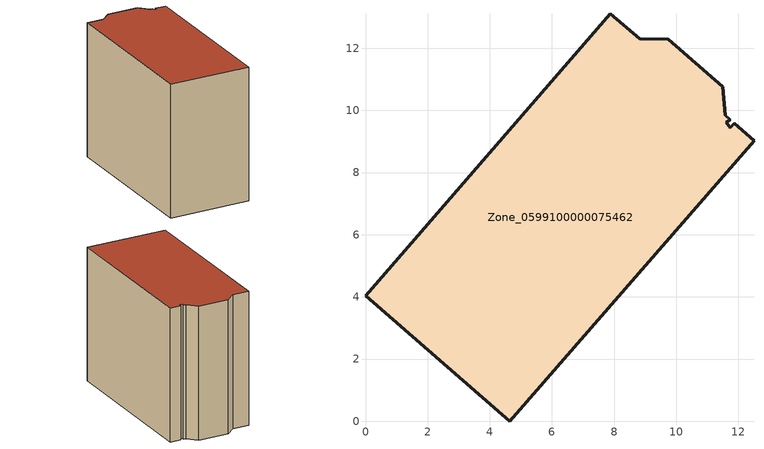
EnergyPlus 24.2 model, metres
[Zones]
Zone_0599100000075462
 floor ground (C_G): 11.73,9.7 11.61,9.63 11.74,9.45 11.86,9.59 12.5,9.02 4.64,0 0,4.04 7.88,13.11 8.82,12.3 9.74,12.29 11.5,10.76 11.57,9.84 z0
 wall outside (C_F): 4.64,0 12.5,9.02 11.86,9.59 11.74,9.45 11.61,9.63 11.73,9.7 11.57,9.84 11.5,10.76 9.74,12.29 8.82,12.3 7.88,13.11 0,4.04 4.64,0 z0:10.13
 roof outside (C_R): 11.61,9.63 11.73,9.7 11.57,9.84 11.5,10.76 9.74,12.29 8.82,12.3 7.88,13.11 0,4.04 4.64,0 12.5,9.02 11.86,9.59 11.74,9.45 z10.13
[BUILDING]
Pand.0599100000075462: North Axis=0; Terrain=City; Loads Convergence Tolerance Value=0.04; Temperature Convergence Tolerance Value=0.4; Solar Distribution=FullExterior; Maximum Number of Warmup Days=25; Minimum Number of Warmup Days=1
[Site:Location]
Rotterdam.The.Hague.AP_ZH_NLD Design_Conditions: Latitude=51.96; Longitude=4.45; Time Zone=1; Elevation=-4.5
[SITE:GROUNDTEMPERATURE:BUILDINGSURFACE]
18, 18, 18, 18, 18, 18, 18, 18, 18, 18, 18, 18
[MATERIAL] Thermal Absorptance=0.9; Solar Absorptance=0.7; Visible Absorptance=0.7
Name | Roughness | Thickness | Conductivity | Density | Specific Heat
G.TC.1946 | MediumSmooth | 0.15 | 1 | 540 | 1210
F.TC.1946 | Rough | 0.3 | 0.857143 | 1920 | 840
R.TC.1946 | MediumRough | 0.2 | 0.909091 | 1500 | 1000
[CONSTRUCTION]
C_G: G.TC.1946
C_F: F.TC.1946
C_R: R.TC.1946
[ZONE]
Zone_0599100000075462: Type=1; Multiplier=1; Ceiling Height=Autocalculate; Volume=Autocalculate; Floor Area=autocalculate; Part of Total Floor Area=Yes
[ZONEINFILTRATION:DESIGNFLOWRATE]
Infil_Zone_0599100000075462: Zone or ZoneList or Space or SpaceList=Zone_0599100000075462; Schedule=AlwaysOn; Design Flow Rate Calculation Method=Flow/Area; Flow Rate per Floor Area=0.003; Constant Term Coefficient=1; Temperature Term Coefficient=0; Velocity Term Coefficient=0; Velocity Squared Term Coefficient=0
[HVACTEMPLATE:ZONE:IDEALLOADSAIRSYSTEM]
Zone_0599100000075462: Maximum Heating Supply Air Temperature=50; Minimum Cooling Supply Air Temperature=13; Maximum Heating Supply Air Humidity Ratio=0.0156; Minimum Cooling Supply Air Humidity Ratio=0.0077; Heating Limit=NoLimit; Cooling Limit=NoLimit; Dehumidification Control Type=ConstantSensibleHeatRatio; Cooling Sensible Heat Ratio=0.7; Dehumidification Setpoint=60; Humidification Control Type=None; Humidification Setpoint=30; Outdoor Air Method=None; Outdoor Air Flow Rate per Person=0.00944; Outdoor Air Flow Rate per Zone Floor Area=0; Outdoor Air Flow Rate per Zone=0; Demand Controlled Ventilation Type=None; Outdoor Air Economizer Type=NoEconomizer; Heat Recovery Type=None; Sensible Heat Recovery Effectiveness=0.7; Latent Heat Recovery Effectiveness=0.65
[ZONECONTROL:THERMOSTAT]
ThermostatControl_Zone_0599100000075462: Zone or ZoneList=Zone_0599100000075462; Control Type Schedule=DualSetpointControlType; Control 1=Thermostat_Zone_0599100000075462; Temperature Difference Between Cutout And Setpoint=0
[THERMOSTATSETPOINT:DUALSETPOINT]
Thermostat_Zone_0599100000075462: Heating Setpoint Temperature Schedule=HeatingSetpoint_Zone_0599100000075462; Cooling Setpoint Temperature Schedule=CoolingSetpoint_Zone_0599100000075462
[SCHEDULE:COMPACT]
HeatingSetpoint_Zone_0599100000075462: Through: 12/31, For: AllDays, Until: 24:00, 21
CoolingSetpoint_Zone_0599100000075462: Through: 12/31, For: AllDays, Until: 24:00, 24
DualSetpointControlType: Through: 12/31, For: AllDays, Until: 24:00, 4
AlwaysOn: Through: 12/31, For: AllDays, Until: 24:00, 1
